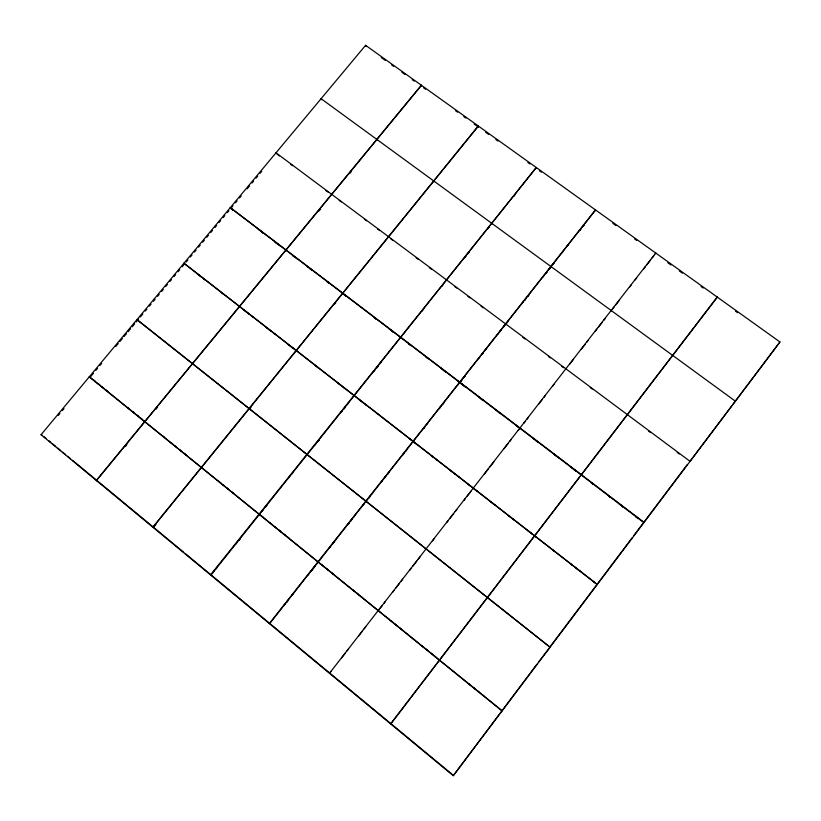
<?xml version="1.0" encoding="UTF-8"?>
<svg xmlns="http://www.w3.org/2000/svg" width="821" height="821" viewBox="0 0 821 821"><rect width="100%" height="100%" fill="white"/><g stroke="black" fill="none" stroke-linecap="round" stroke-linejoin="round"><path stroke-width="1.23" d="M478.253 126.957L478.274 125.982L152.86 527.205L153.65 527.41M478.345 127.029L478.376 126.054L152.963 527.277M453.264 775.691L779.95 341.977L365.602 45.309L41.05 434.709L453.264 775.691L536.893 664.261M491.615 224.092L491.738 223.22M491.707 224.164L491.841 223.291M595.143 210.669L595.523 209.93L269.339 623.55L269.883 623.55M610.752 311.138L611.245 310.512M390.95 723.681L717.328 297.14L716.671 297.695M390.847 723.599L717.226 297.058M655.312 253.761L655.825 253.104M538.412 662.249L549.998 647.256L136.922 319.677L137.702 320.159M550.645 646.004L632.16 537.786M633.679 535.764L642.822 523.624M687.167 464.758L643.664 522.515L230.26 207.692M655.733 253.032L329.488 673.302L331.356 671.085M341.526 658.001L345.436 652.962M346.996 650.95L348.566 648.939M358.726 635.844L362.636 630.815M364.206 628.794L365.766 626.782M382.278 605.529L378.081 610.732M383.838 603.507L385.408 601.495M392.459 592.413L394.018 590.402M395.589 588.38L399.509 583.341M401.069 581.319L402.639 579.308M409.689 570.226L411.259 568.214M412.819 566.192L416.74 561.154M418.31 559.132L419.87 557.12M432.493 540.865L434.063 538.843M446.624 522.669L448.194 520.647M449.764 518.626L453.685 513.577M455.255 511.555L456.825 509.533M463.896 500.43L465.466 498.419M467.036 496.397L470.956 491.338M484.4 474.025L488.341 468.955M489.911 466.933L493.842 461.864M504.073 448.697L508.004 443.627M509.584 441.606L511.155 439.574M518.236 430.461L519.806 428.439M523.767 423.338L525.317 421.347M526.866 419.346L528.416 417.345M538.504 404.363L542.383 399.375M543.933 397.374L545.483 395.373M552.461 386.383L554.021 384.392M569.62 364.298L573.51 359.29M581.289 349.274L585.178 344.266M586.728 342.265L588.288 340.263M595.287 331.243L596.846 329.242M598.406 327.24L602.296 322.232M603.846 320.231L605.405 318.23M612.487 309.107L614.046 307.095M615.606 305.084L619.506 300.065M629.656 287.001L631.216 284.99M635.115 279.961L636.686 277.95M643.705 268.908L645.265 266.897M646.825 264.885L650.735 259.857M652.295 257.856L653.855 255.844M595.523 209.93L269.781 623.467M283.276 606.339L284.866 604.328M286.457 602.316L288.048 600.305M292.009 595.266L293.6 593.255M307.885 575.121L309.476 573.109M311.067 571.098L315.038 566.059M316.619 564.048L318.209 562.026M319.851 559.943L321.422 557.962M329.242 548.028L330.812 546.047M332.372 544.056L336.282 539.099M347.242 525.194L348.802 523.213M350.372 521.222L351.932 519.241M353.502 517.261L355.062 515.27M362.892 505.346L364.452 503.355M368.455 498.285L370.014 496.295M371.585 494.304L373.155 492.323M380.995 482.368L382.565 480.377M384.136 478.386L385.706 476.396L384.228 478.469M387.266 474.405L388.836 472.424M402.167 455.511L403.737 453.52M406.877 449.539L405.307 451.529L406.97 449.61M423.451 428.511L425.021 426.52M426.592 424.519L428.162 422.528M439.173 408.56L440.744 406.569M442.314 404.568L443.884 402.577M457.256 385.624L458.826 383.623M460.478 381.529L462.059 379.528M463.629 377.527L465.209 375.525M478.612 358.52L480.193 356.519M483.343 352.517L481.763 354.518L483.446 352.589M484.924 350.516L486.494 348.515M497.536 334.506L501.477 329.508M503.057 327.507L504.638 325.506M506.29 323.402L507.871 321.401M521.325 304.334L522.905 302.323M524.486 300.322L526.066 298.31M527.657 296.299L529.237 294.298M542.681 277.231L544.272 275.22M545.852 273.219L547.433 271.207M549.013 269.196L550.593 267.194M552.235 265.121L553.795 263.141M561.595 253.237L563.155 251.257M567.054 246.31L568.614 244.33L567.157 246.382M579.544 230.465L581.104 228.495M582.664 226.514L584.224 224.533M286.55 602.398L288.14 600.387M311.159 571.17L315.131 566.141M332.474 544.138L334.034 542.158M347.334 525.276L348.904 523.295M350.464 521.304L352.035 519.324M368.547 498.368L370.117 496.377M387.368 474.487L388.938 472.496M402.269 455.583L403.84 453.592M423.544 428.593L425.114 426.592M439.266 408.642L440.846 406.641M442.416 404.65L443.987 402.649M460.581 381.601L462.151 379.6M463.732 377.598L465.312 375.608M485.016 350.588L486.596 348.586M499.999 331.581L501.58 329.58M503.16 327.579L504.73 325.578M506.393 323.474L507.973 321.473M524.588 300.394L526.169 298.382M527.749 296.371L529.329 294.37M545.944 273.29L547.535 271.279M549.116 269.267L550.696 267.266M552.328 265.193L553.888 263.213M579.636 230.537L581.196 228.566M582.766 226.586L584.326 224.605M210.515 574.895L536.287 167.515L211.089 574.916M212.67 572.935L214.26 570.944M215.841 568.963L217.432 566.983M235.658 544.179L237.248 542.199M238.829 540.218L240.42 538.237M261.909 511.36L263.5 509.369M265.08 507.388L266.671 505.397M288.13 478.571L289.71 476.58M291.301 474.6L292.892 472.609M314.443 445.659L316.034 443.668M317.624 441.677L319.225 439.676M340.725 412.778L342.326 410.787M343.917 408.796L345.508 406.805M347.098 404.815L348.699 402.824M373.524 371.769L375.125 369.768M376.726 367.767L378.317 365.776M379.918 363.775L381.519 361.774M422.045 311.097L423.615 309.127M441.739 286.457L443.319 284.487M464.727 257.712L466.307 255.731M467.888 253.761L469.468 251.78M487.653 229.038L489.234 227.058M513.915 196.209L515.496 194.218M238.932 540.29L240.512 538.309M265.183 507.46L266.774 505.479M317.727 441.749L319.318 439.758M344.009 408.879L345.61 406.877M376.818 367.849L378.419 365.848M154.358 526.343L155.969 524.352M249.605 408.899L251.195 406.929M334.137 304.663L335.738 302.692M421.45 85.302L96.447 480.542L97.258 480.767M125.377 446.573L126.896 444.541M155.928 409.227L157.54 407.267M318.907 211.007L320.621 209.098M349.684 173.57L351.285 171.62M58.291 415.467L59.912 413.507M62.365 410.572L63.997 408.612M93.45 373.278L90.177 377.198L89.356 376.747L501.949 710.647M95.903 370.333L97.535 368.362M99.988 365.417L101.63 363.457M115.761 346.493L118.214 343.547M119.856 341.577L122.319 338.621M123.961 336.661L126.413 333.706M128.055 331.735L130.518 328.79M132.16 326.82L134.613 323.864M136.255 321.904L138.718 318.948M140.35 316.978L142.813 314.033M145.276 311.077L146.918 309.107M149.371 306.161L151.013 304.191M153.476 301.245L155.107 299.275M157.57 296.319L159.212 294.349M161.665 291.404L163.307 289.433M165.77 286.488L167.412 284.518M169.865 281.562L171.507 279.592M173.97 276.646L175.612 274.676M178.065 271.73L179.707 269.76M182.17 266.804L183.801 264.844M186.213 261.95L187.906 259.918M190.359 256.973L192.001 255.003M194.464 252.047L196.106 250.087M198.559 247.131L200.201 245.161M202.664 242.216L204.306 240.245M206.759 237.29L208.401 235.329M210.864 232.374L212.495 230.403M214.958 227.458L216.6 225.488M219.053 222.532L220.695 220.572M223.158 217.616L224.8 215.646M227.253 212.701L228.895 210.73M231.358 207.775L233 205.814M235.453 202.859L237.095 200.888M239.558 197.943L241.189 195.973M247.1 188.881L249.543 185.957M251.985 183.021L253.607 181.072M256.049 178.147L257.681 176.197M260.113 173.262L261.745 171.312M779.95 341.977L689.968 461.433M534.758 535.795L536.616 537.478M734.682 401.685L735.359 401.171L321.093 98.705M597.041 584.408L183.914 263.305M597.113 584.306L183.986 263.213L184.509 263.993M97.165 480.696L96.355 480.459L421.358 85.23L421.45 86.277M258.984 514.285L259.621 514.418M41.05 434.709L41.974 435.038M201.35 467.611L201.935 467.867M201.925 467.693L201.34 467.436L202.017 467.775M145.45 421.963L144.753 421.604L145.543 422.045M90.094 377.301L89.284 376.849L501.867 710.76M381.262 57.501L385.388 60.456M391.566 64.88L393.628 66.357M401.869 72.258L404.969 74.475M412.173 79.637L414.236 81.115M423.605 87.826L425.668 89.304M455.563 110.712L457.625 112.19M463.814 116.623L465.876 118.101M474.128 124.002L477.217 126.218M485.57 132.202L488.659 134.418M495.884 139.591L497.957 141.068M527.882 162.496L529.945 163.974M539.335 170.706L541.398 172.184M612.856 223.353L615.955 225.58M634.602 238.921L636.675 240.409M667.873 262.751L670.983 264.988M679.295 270.93L682.405 273.157M701.093 286.55L703.176 288.027M735.513 311.19L737.597 312.688M549.885 647.01L137.004 319.585M690.04 461.33L275.989 152.829L276.379 153.743L276.061 152.737M277.467 154.41L279.489 155.908M290.603 164.19L292.615 165.698M325.947 190.554L327.969 192.052M339.176 200.416L341.197 201.925M364.462 219.258L366.484 220.767M377.598 229.059L379.62 230.568M390.847 238.932L392.869 240.44M416.165 257.804L418.187 259.313M429.332 267.625L431.353 269.134M454.762 286.58L456.784 288.089M467.949 296.412L469.981 297.931M481.147 306.254L483.169 307.762M522.895 337.38L524.927 338.899M548.325 356.345L550.368 357.853M561.554 366.197L563.596 367.716M590.217 387.574L592.259 389.092M648.569 431.076L650.622 432.595M677.243 452.453L679.295 453.982M644.075 522.372L230.342 207.6L232.774 210.032L230.834 208.401M258.081 229.131L263.12 232.969M275.23 242.185L280.279 246.023M292.481 255.31L297.53 259.149M306.623 266.066L311.682 269.914M326.83 281.439L328.852 282.978M344.102 294.585L346.123 296.124M374.458 317.676L376.48 319.225M388.631 328.462L393.69 332.31M408.981 343.948L411.003 345.487M426.222 357.063L428.244 358.613M440.415 367.87L445.495 371.728M457.656 380.985L459.688 382.535M465.887 387.245L460.807 383.376L465.815 387.348M478.089 396.533L483.179 400.402M495.381 409.689L500.461 413.558M515.721 425.165L517.753 426.715M533.147 438.424L538.248 442.303M558.66 457.831L553.549 453.951L555.519 455.604M570.893 467.149L575.993 471.028M591.274 482.656L593.296 484.185M608.402 495.689L610.413 497.218M618.48 503.355L623.519 507.183M635.608 516.378L637.619 517.918M261.027 231.522L263.048 233.061M275.158 242.277L277.17 243.806M292.409 255.403L294.431 256.942M309.579 268.467L311.6 270.006M326.758 281.531L328.769 283.071M344.02 294.677L346.052 296.217M374.386 317.778L376.408 319.318M391.586 330.863L393.608 332.402M408.899 344.04L410.931 345.59M426.14 357.166L428.172 358.705M443.381 370.281L445.413 371.821M481.065 398.955L483.097 400.504M498.357 412.111L500.389 413.651M515.639 425.257L517.671 426.807M536.134 440.856L538.176 442.406M573.879 469.581L575.921 471.131M591.202 482.758L593.214 484.287M608.33 495.781L610.342 497.321M621.425 505.746L623.437 507.286M635.526 516.481L637.537 518.02M196.609 273.383L201.648 277.303M203.659 278.863L205.681 280.433M221.803 292.953L223.815 294.523M244.073 310.256L249.122 314.166M251.134 315.736L253.155 317.306M266.271 327.497L271.32 331.417M273.342 332.987L275.353 334.547M288.479 344.738L293.518 348.658M313.827 364.432L318.887 368.362M336.076 381.714L341.125 385.634M343.147 387.204L345.169 388.785M358.356 399.016L363.334 402.885M365.324 404.435L367.326 405.985M376.285 412.942L378.276 414.492M398.206 429.968L400.196 431.518M409.166 438.486L411.157 440.025M413.25 441.657L418.248 445.536M431.241 455.624L433.231 457.184M435.233 458.734L437.234 460.283M450.226 470.371L455.224 474.261M457.215 475.811L459.216 477.36M468.216 484.349L470.207 485.899M473.307 488.31L477.319 491.42M490.363 501.549L495.381 505.449M508.415 515.578L510.426 517.138M512.427 518.687L514.439 520.247M527.472 530.376L532.49 534.276M552.728 549.988L554.739 551.558M570.852 564.068L572.863 565.638M574.885 567.198L579.913 571.108M593.008 581.278L595.02 582.848M93.132 379.6L95.113 381.201M98.068 383.592L100.049 385.193M102.02 386.794L103.99 388.395M105.971 389.996L107.941 391.586M127.686 407.575L129.656 409.176M132.622 411.578L134.593 413.168M136.573 414.769L138.544 416.37M140.514 417.971L142.495 419.572M162.363 435.653L164.333 437.254M171.261 442.868L173.241 444.469M175.222 446.07L177.192 447.671M180.158 450.072L182.139 451.673M184.12 453.274L186.1 454.875M218.868 481.424L220.859 483.025M222.84 484.636L224.821 486.237M226.801 487.848L228.792 489.449M231.758 491.861L233.749 493.462M261.612 516.029L263.592 517.64M270.561 523.275L272.551 524.886M274.532 526.497L276.523 528.108M278.514 529.719L281.5 532.131M283.481 533.742L285.472 535.354M287.463 536.965L289.454 538.576M322.314 565.187L324.274 566.777M326.235 568.368L328.205 569.959M331.15 572.34L333.11 573.93M352.743 589.827L354.703 591.418M356.663 593.008L358.623 594.589M360.593 596.179L362.554 597.77M387.225 617.751L389.195 619.352M391.165 620.943L393.136 622.544M395.117 624.134L398.072 626.536M400.043 628.127L402.013 629.728M412.85 638.502L414.821 640.103M421.717 645.686L423.698 647.287M425.668 648.877L427.638 650.478M430.594 652.869L432.564 654.47M434.535 656.061L436.505 657.662M469.273 684.191L471.254 685.792M473.235 687.403L475.215 689.004M477.196 690.605L479.166 692.206M482.143 694.617L484.123 696.218M249.05 408.601L249.697 408.971M43.944 436.669L45.925 438.301M48.87 440.744L50.851 442.386M52.821 444.007L55.787 446.46M57.747 448.081L60.713 450.544M62.673 452.155L65.649 454.618M67.599 456.24L70.575 458.703M72.525 460.314L183.832 552.369M185.772 553.98L453.284 775.25M239.537 306.346L240.04 307.116M285.872 249.995L286.252 250.713M321.165 98.623L321.391 99.731M400.627 337.154L400.792 337.872M400.556 337.257L400.689 337.8M388.651 236.674L388.815 237.423M388.559 236.602L388.744 237.515M376.808 139.406L377.085 140.422M376.88 139.324L377.167 140.329M365.602 45.309L365.807 46.428M433.857 180.938L433.755 181.821"/></g></svg>
